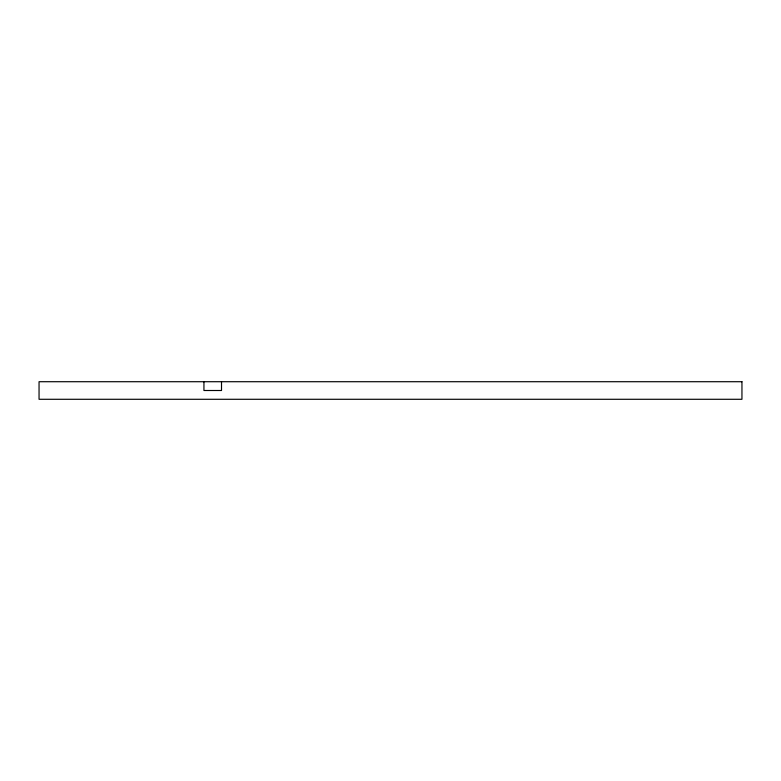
<?xml version="1.0" encoding="UTF-8"?>
<svg xmlns="http://www.w3.org/2000/svg" width="781" height="781" viewBox="0 0 781 781"><rect width="100%" height="100%" fill="white"/><g stroke="black" fill="none" stroke-linecap="round" stroke-linejoin="round"><path stroke-width="1.17" d="M221.511 381.714L221.511 390.5L203.939 390.5L203.939 381.714M741.95 381.714L39.05 381.714L39.05 399.286L741.95 399.286L741.95 381.714"/></g></svg>
